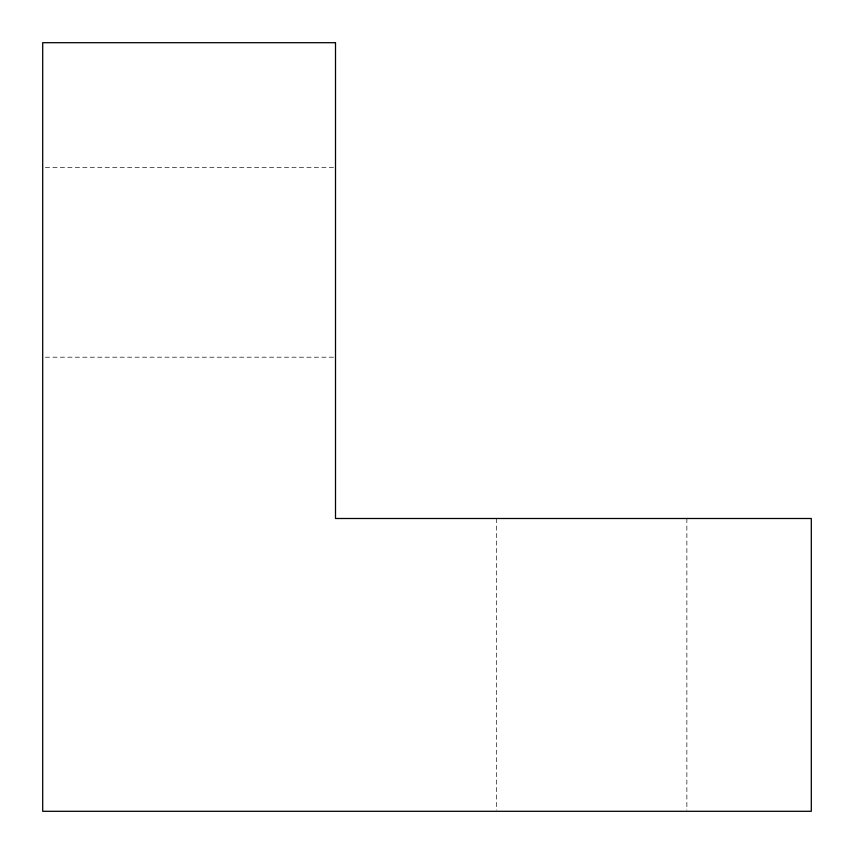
<?xml version="1.0" encoding="UTF-8"?>
<svg xmlns="http://www.w3.org/2000/svg" width="854" height="854" viewBox="0 0 854 854"><rect width="100%" height="100%" fill="white"/><g stroke="black" fill="none" stroke-linecap="round" stroke-linejoin="round"><path stroke-width="0.64" stroke-dasharray="4.27 3.2" d="M45.358 167.405L335.505 167.405M45.358 357.196L334.17 357.196M686.862 518.495L686.862 809.966M496.537 518.495L496.537 809.966"/><path stroke-width="1.28" d="M335.505 42.7L42.7 42.7L42.7 811.3L811.3 811.3L811.3 518.495L335.505 518.495L335.505 42.7"/></g></svg>
